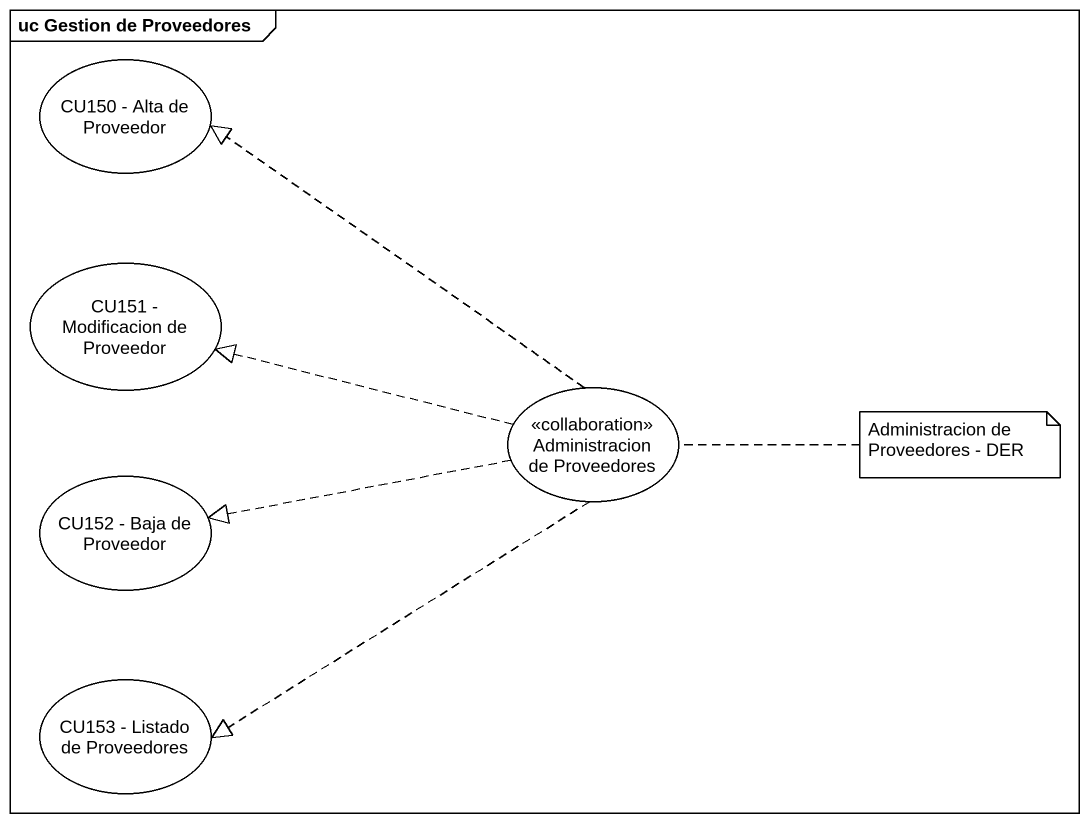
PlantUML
@startuml
mainframe uc Gestion de Proveedores
usecase "CU150 - Alta de Proveedor" as CU150_Alta_de_Proveedor
usecase "CU151 - Modificacion de Proveedor" as CU151_Modificacion_de
usecase "Administracion de Proveedores" as Administracion_de <<collaboration>>
usecase "CU152 - Baja de Proveedor" as CU152_Baja_de_Proveedor
usecase "CU153 - Listado de Proveedores" as CU153_Listado_de_Proveedores
Administracion_de .up.|> CU150_Alta_de_Proveedor
Administracion_de .left.|> CU151_Modificacion_de
Administracion_de .left.|> CU152_Baja_de_Proveedor
Administracion_de ..|> CU153_Listado_de_Proveedores
note right of Administracion_de : Administracion de Proveedores - DER
@enduml
